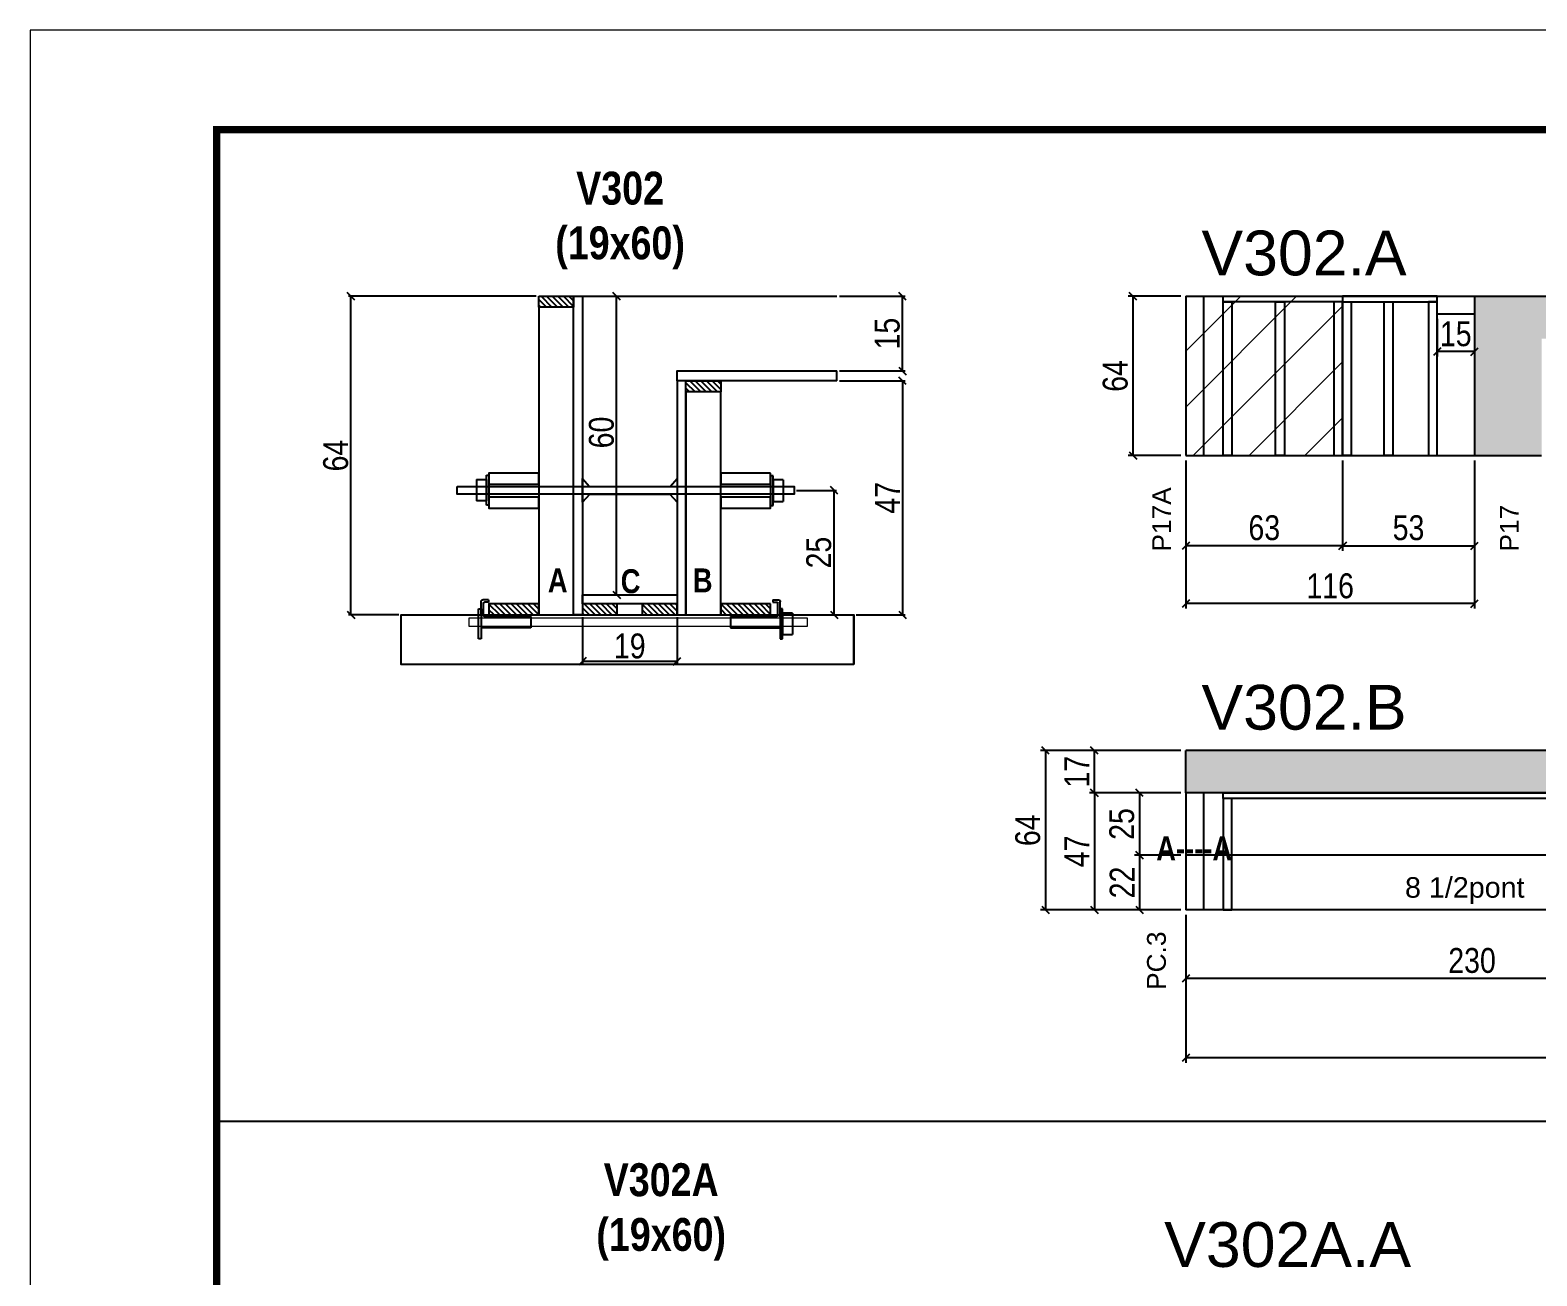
# Model space of a CAD drawing. Extents: x -3394 to 16474, y -5031 to 14397.
# Drawn here: x 7442 to 8048, y 11599 to 12099 of the extents above; entities that cross this region are included whole.
import ezdxf

# ---------------------------------------------------------------- set-up
doc = ezdxf.new("R2010")
doc.units = 0
doc.linetypes.add('DASHED', pattern=[0.75, 0.5, -0.25])
doc.layers.get('0').update_dxf_attribs({"linetype": 'CONTINUOUS'})
doc.layers.get('Defpoints').update_dxf_attribs({"linetype": 'CONTINUOUS'})
for name, color, linetype in [('1HACHURA MADEIRAS', 1, 'CONTINUOUS'), ('barrote', 251, 'CONTINUOUS'), ('COTA', 241, 'CONTINUOUS'), ('detalhes', 4, 'CONTINUOUS'), ('NOMENCLATURA', 7, 'CONTINUOUS'), ('Painéis', 200, 'CONTINUOUS'), ('PONTALETE', 7, 'CONTINUOUS'), ('presilha', 1, 'CONTINUOUS'), ('SARR_2.2x10', 60, 'CONTINUOUS'), ('SARR_2.2x7', 40, 'CONTINUOUS'), ('SARR_3.5x7', 81, 'CONTINUOUS'), ('Tubo de PVC', 51, 'CONTINUOUS')]:
    doc.layers.add(name, color=color, linetype=linetype)
for name, color, linetype, lineweight in [('CONCRETO', 251, 'CONTINUOUS', 25), ('Folhas', 255, 'CONTINUOUS', 9), ('REAPROVEITAMENTO', 251, 'CONTINUOUS', 9), ('SARRAFO DE PRESSAO', 251, 'DASHED', 9), ('SCO-___-LAJ', 2, 'CONTINUOUS', 0)]:
    doc.layers.add(name, color=color, linetype=linetype, lineweight=lineweight)
doc.styles.add('ARIAL', font='arial.ttf')
doc.styles.add('COTA TECNICA', font='techl___.ttf', dxfattribs={"height": 10})
doc.styles.add('COTA TECNICA 2X', font='techl___.ttf', dxfattribs={"height": 10})
doc.styles.add('TECNICA', font='techb___.ttf', dxfattribs={"height": 10})
doc.dimstyles.new('PAINEL', dxfattribs={"dimtxt": 10, "dimasz": 3, "dimexe": 3, "dimexo": 3, "dimgap": 3, "dimtad": 1, "dimdec": 1, "dimzin": 12, "dimdsep": 46, "dimtxsty": 'COTA TECNICA', "dimblk1": 'OBLIQUE', "dimblk2": 'OBLIQUE', "dimsah": 1, "dimcen": 0.9, "dimclrd": 4, "dimclre": 4, "dimclrt": 240, "dimadec": 1, "dimazin": 3, "dimtfac": 1, "dimtdec": 1, "dimtmove": 0, "dimatfit": 3, "dimfxl": 1, "dimtolj": 1, "dimtzin": 12, "dimarcsym": 0})
doc.dimstyles.new('SECAO', dxfattribs={"dimscale": 0.333333, "dimtxt": 5, "dimasz": 9, "dimexe": 3, "dimexo": 3, "dimgap": 3, "dimtad": 1, "dimdec": 1, "dimlfac": 0.5, "dimzin": 12, "dimdsep": 46, "dimtxsty": 'COTA TECNICA 2X', "dimblk1": 'OBLIQUE', "dimblk2": 'OBLIQUE', "dimsah": 1, "dimcen": 0.9, "dimclrd": 4, "dimclre": 4, "dimclrt": 240, "dimadec": 1, "dimazin": 3, "dimtfac": 1, "dimtdec": 1, "dimtmove": 0, "dimatfit": 3, "dimfxl": 1, "dimtolj": 1, "dimtzin": 12, "dimarcsym": 0})

# ---------------------------------------------------------------- blocks, each defined once
blk = doc.blocks.new('9999999999')
at = {"layer": 'Folhas'}
blk.add_lwpolyline([(98138.98, 34190.21), (99623.98, 34190.21), (99623.98, 35240.21), (98138.98, 35240.21)], close=True, dxfattribs=at)
at = {"layer": 'Folhas', "color": 30, "const_width": 3}
blk.add_lwpolyline([(98213.98, 34230.21), (99583.98, 34230.21), (99583.98, 35200.21), (98213.98, 35200.21)], close=True, dxfattribs=at)
blk = doc.blocks.new('_Oblique')
at = {"color": 0, "linetype": 'ByBlock', "lineweight": -2}
blk.add_line((-0.5, -0.5), (0.5, 0.5), dxfattribs=at)
blk = doc.blocks.new('*D210')
at = {"layer": 'COTA', "color": 4, "lineweight": -2, "transparency": 16777216}
for p, q in [((7664.26, 11863.44), (7664.26, 11844.76)), ((7702.26, 11863.44), (7702.26, 11844.76)), ((7664.26, 11845.76), (7702.26, 11845.76))]:
    blk.add_line(p, q, dxfattribs=at)
at = {"layer": 'Defpoints', "color": 0, "transparency": 16777216}
for p in [(7664.26, 11864.44), (7702.26, 11864.44), (7702.26, 11845.76)]:
    blk.add_point(p, dxfattribs=at)
at = {"layer": 'COTA', "color": 4, "lineweight": -2, "transparency": 16777216, "xscale": 3, "yscale": 3, "zscale": 3, "rotation": 180}
blk.add_blockref('_Oblique', (7664.26, 11845.76), dxfattribs=at)
at = {"layer": 'COTA', "color": 4, "lineweight": -2, "transparency": 16777216, "xscale": 3, "yscale": 3, "zscale": 3}
blk.add_blockref('_Oblique', (7702.26, 11845.76), dxfattribs=at)
at = {"layer": 'COTA', "color": 240, "transparency": 16777216, "insert": (7683.26, 11851.85), "char_height": 10, "attachment_point": 5, "style": 'COTA TECNICA 2X'}
blk.add_mtext('\\A1;19', dxfattribs=at)
blk = doc.blocks.new('PRESILHA METÁLICA 1')
at = {"layer": 'presilha'}
for p, q in [((7.5, 10.64), (7.5, 19.86)), ((12, 21), (8.64, 21)), ((9, 11.57), (9, 18.93)), ((12, 19.5), (9.57, 19.5)), ((12, 21), (12, 19.5)), ((0, 13), (6, 13)), ((0, 13), (0, 0)), ((6, 15.5), (7.5, 15.5)), ((6, -2.5), (6, 15.5)), ((6, 13), (6, 0)), ((7.5, 15.5), (7.5, -2.5)), ((37.5, 11), (9.57, 11)), ((37.5, 11), (37.5, 4.1)), ((6, 0), (0, 0)), ((37.5, 4.1), (7.5, 4.1)), ((7.5, -2.5), (6, -2.5))]:
    blk.add_line(p, q, dxfattribs=at)
for centre, radius, start, end in [((8.64, 19.86), 1.14, 90, 180), ((9.57, 18.93), 0.57, 90, 180), ((9.57, 11.57), 0.57, 180, 270)]:
    blk.add_arc(centre, radius, start, end, dxfattribs=at)
blk = doc.blocks.new('PRESILHA METÁLICA 2')
at = {"layer": 'presilha'}
for p, q in [((-5.25, 23.5), (-5.25, 22)), ((-5.25, 23.5), (-1.89, 23.5)), ((-5.25, 22), (-2.82, 22)), ((-2.25, 14.07), (-2.25, 21.43)), ((-0.75, 14.64), (-0.75, 22.36)), ((-30.75, 13.5), (-30.75, 6.6)), ((-30.75, 13.5), (-2.82, 13.5)), ((0.75, 18), (-0.75, 18)), ((-0.75, 18), (-0.75, 0)), ((0.75, 0), (0.75, 18)), ((-30.75, 6.6), (-0.75, 6.6)), ((-0.75, 0), (0.75, 0))]:
    blk.add_line(p, q, dxfattribs=at)
for centre, radius, start, end in [((-2.82, 21.43), 0.57, 0, 90), ((-1.89, 22.36), 1.14, 0, 90), ((-2.82, 14.07), 0.57, 270, 0)]:
    blk.add_arc(centre, radius, start, end, dxfattribs=at)
blk = doc.blocks.new('*D211')
at = {"layer": 'COTA', "color": 4, "lineweight": -2, "transparency": 16777216}
for p, q in [((7767.55, 11958.44), (7793.91, 11958.44)), ((7792.91, 11958.44), (7792.91, 11864.44)), ((7774.31, 11864.44), (7793.91, 11864.44))]:
    blk.add_line(p, q, dxfattribs=at)
at = {"layer": 'Defpoints', "color": 0, "transparency": 16777216}
for p in [(7766.55, 11958.44), (7773.31, 11864.44), (7792.91, 11864.44)]:
    blk.add_point(p, dxfattribs=at)
at = {"layer": 'COTA', "color": 4, "lineweight": -2, "transparency": 16777216, "xscale": 3, "yscale": 3, "zscale": 3}
for p, rotation in [((7792.91, 11958.44), 90), ((7792.91, 11864.44), 270)]:
    blk.add_blockref('_Oblique', p, dxfattribs=dict(at, rotation=rotation))
at = {"layer": 'COTA', "color": 240, "transparency": 16777216, "insert": (7786.83, 11911.44), "char_height": 10, "attachment_point": 5, "rotation": 90, "style": 'COTA TECNICA 2X'}
blk.add_mtext('\\A1;47', dxfattribs=at)
blk = doc.blocks.new('*D212')
at = {"layer": 'COTA', "color": 4, "lineweight": -2, "transparency": 16777216}
for p, q in [((7665.26, 11992.44), (7678.99, 11992.44)), ((7677.99, 11872.44), (7677.99, 11992.44)), ((7672.67, 11872.44), (7678.99, 11872.44))]:
    blk.add_line(p, q, dxfattribs=at)
at = {"layer": 'Defpoints', "color": 0, "transparency": 16777216}
for p in [(7664.26, 11992.44), (7677.99, 11992.44), (7671.67, 11872.44)]:
    blk.add_point(p, dxfattribs=at)
at = {"layer": 'COTA', "color": 4, "lineweight": -2, "transparency": 16777216, "xscale": 3, "yscale": 3, "zscale": 3}
for p, rotation in [((7677.99, 11992.44), 90), ((7677.99, 11872.44), 270)]:
    blk.add_blockref('_Oblique', p, dxfattribs=dict(at, rotation=rotation))
at = {"layer": 'COTA', "color": 240, "transparency": 16777216, "insert": (7671.89, 11937.7), "char_height": 10, "attachment_point": 5, "rotation": 90, "style": 'COTA TECNICA 2X'}
blk.add_mtext('\\A1;60', dxfattribs=at)
blk = doc.blocks.new('*D213')
at = {"layer": 'COTA', "color": 4, "lineweight": -2, "transparency": 16777216}
for p, q in [((7767.55, 11992.44), (7793.91, 11992.44)), ((7792.91, 11962.44), (7792.91, 11992.44)), ((7767.55, 11962.44), (7793.91, 11962.44))]:
    blk.add_line(p, q, dxfattribs=at)
at = {"layer": 'Defpoints', "color": 0, "transparency": 16777216}
for p in [(7766.55, 11992.44), (7792.91, 11992.44), (7766.55, 11962.44)]:
    blk.add_point(p, dxfattribs=at)
at = {"layer": 'COTA', "color": 4, "lineweight": -2, "transparency": 16777216, "xscale": 3, "yscale": 3, "zscale": 3}
for p, rotation in [((7792.91, 11992.44), 90), ((7792.91, 11962.44), 270)]:
    blk.add_blockref('_Oblique', p, dxfattribs=dict(at, rotation=rotation))
at = {"layer": 'COTA', "color": 240, "transparency": 16777216, "insert": (7786.8, 11977.44), "char_height": 10, "attachment_point": 5, "rotation": 90, "style": 'COTA TECNICA 2X'}
blk.add_mtext('\\A1;15', dxfattribs=at)
blk = doc.blocks.new('*D214')
at = {"layer": 'COTA', "color": 4, "lineweight": -2, "transparency": 16777216}
for p, q in [((7645.66, 11992.44), (7570.19, 11992.44)), ((7571.19, 11864.44), (7571.19, 11992.44)), ((7590.39, 11864.44), (7570.19, 11864.44))]:
    blk.add_line(p, q, dxfattribs=at)
at = {"layer": 'Defpoints', "color": 0, "transparency": 16777216}
for p in [(7571.19, 11992.44), (7646.66, 11992.44), (7591.39, 11864.44)]:
    blk.add_point(p, dxfattribs=at)
at = {"layer": 'COTA', "color": 4, "lineweight": -2, "transparency": 16777216, "xscale": 3, "yscale": 3, "zscale": 3}
for p, rotation in [((7571.19, 11992.44), 90), ((7571.19, 11864.44), 270)]:
    blk.add_blockref('_Oblique', p, dxfattribs=dict(at, rotation=rotation))
at = {"layer": 'COTA', "color": 240, "transparency": 16777216, "insert": (7565.08, 11928.44), "char_height": 10, "attachment_point": 5, "rotation": 90, "style": 'COTA TECNICA 2X'}
blk.add_mtext('\\A1;64', dxfattribs=at)
blk = doc.blocks.new('*D215')
at = {"layer": 'COTA', "color": 4, "lineweight": -2, "transparency": 16777216}
for p, q in [((7750.34, 11914.44), (7766.39, 11914.44)), ((7765.39, 11864.44), (7765.39, 11914.44)), ((7740.86, 11864.44), (7766.39, 11864.44))]:
    blk.add_line(p, q, dxfattribs=at)
at = {"layer": 'Defpoints', "color": 0, "transparency": 16777216}
for p in [(7749.34, 11914.44), (7765.39, 11914.44), (7739.86, 11864.44)]:
    blk.add_point(p, dxfattribs=at)
at = {"layer": 'COTA', "color": 4, "lineweight": -2, "transparency": 16777216, "xscale": 3, "yscale": 3, "zscale": 3}
for p, rotation in [((7765.39, 11914.44), 90), ((7765.39, 11864.44), 270)]:
    blk.add_blockref('_Oblique', p, dxfattribs=dict(at, rotation=rotation))
at = {"layer": 'COTA', "color": 240, "transparency": 16777216, "insert": (7759.28, 11889.44), "char_height": 10, "attachment_point": 5, "rotation": 90, "style": 'COTA TECNICA 2X'}
blk.add_mtext('\\A1;25', dxfattribs=at)
blk = doc.blocks.new('*D216')
at = {"layer": 'COTA', "color": 4, "linetype": 'Continuous', "lineweight": -2, "transparency": 16777216}
for p, q in [((7906.83, 11926.44), (7906.83, 11890.15)), ((7969.82, 11926.44), (7969.82, 11890.15)), ((7969.82, 11892.15), (7906.83, 11892.15))]:
    blk.add_line(p, q, dxfattribs=at)
at = {"layer": 'Defpoints', "color": 0, "linetype": 'Continuous', "transparency": 16777216}
for p in [(7906.83, 11928.44), (7969.82, 11928.44), (7906.83, 11892.15)]:
    blk.add_point(p, dxfattribs=at)
at = {"layer": 'COTA', "color": 4, "linetype": 'Continuous', "lineweight": -2, "transparency": 16777216, "xscale": 3, "yscale": 3, "zscale": 3, "rotation": 180}
blk.add_blockref('_Oblique', (7906.83, 11892.15), dxfattribs=at)
at = {"layer": 'COTA', "color": 4, "linetype": 'Continuous', "lineweight": -2, "transparency": 16777216, "xscale": 3, "yscale": 3, "zscale": 3}
blk.add_blockref('_Oblique', (7969.82, 11892.15), dxfattribs=at)
at = {"layer": 'COTA', "color": 240, "linetype": 'Continuous', "transparency": 16777216, "insert": (7938.33, 11899.37), "char_height": 10, "attachment_point": 5, "style": 'COTA TECNICA'}
blk.add_mtext('\\A1;63', dxfattribs=at)
blk = doc.blocks.new('*D217')
at = {"layer": 'COTA', "color": 4, "linetype": 'Continuous', "lineweight": -2, "transparency": 16777216}
for p, q in [((7969.82, 11926.44), (7969.82, 11890.15)), ((8022.8, 11926.44), (8022.8, 11890.15)), ((7969.82, 11892.15), (8022.8, 11892.15))]:
    blk.add_line(p, q, dxfattribs=at)
at = {"layer": 'Defpoints', "color": 0, "linetype": 'Continuous', "transparency": 16777216}
for p in [(7969.82, 11928.44), (8022.8, 11928.44), (8022.8, 11892.15)]:
    blk.add_point(p, dxfattribs=at)
at = {"layer": 'COTA', "color": 4, "linetype": 'Continuous', "lineweight": -2, "transparency": 16777216, "xscale": 3, "yscale": 3, "zscale": 3, "rotation": 180}
blk.add_blockref('_Oblique', (7969.82, 11892.15), dxfattribs=at)
at = {"layer": 'COTA', "color": 4, "linetype": 'Continuous', "lineweight": -2, "transparency": 16777216, "xscale": 3, "yscale": 3, "zscale": 3}
blk.add_blockref('_Oblique', (8022.8, 11892.15), dxfattribs=at)
at = {"layer": 'COTA', "color": 240, "linetype": 'Continuous', "transparency": 16777216, "insert": (7996.31, 11899.37), "char_height": 10, "attachment_point": 5, "style": 'COTA TECNICA'}
blk.add_mtext('\\A1;53', dxfattribs=at)
blk = doc.blocks.new('*D218')
at = {"layer": 'COTA', "color": 4, "linetype": 'Continuous', "lineweight": -2, "transparency": 16777216}
for p, q in [((8007.8, 11983.44), (8007.8, 11968.21)), ((8022.8, 11983.44), (8022.8, 11968.21)), ((8022.8, 11970.21), (8007.8, 11970.21))]:
    blk.add_line(p, q, dxfattribs=at)
at = {"layer": 'Defpoints', "color": 0, "linetype": 'Continuous', "transparency": 16777216}
for p in [(8007.8, 11985.44), (8022.8, 11985.44), (8007.8, 11970.21)]:
    blk.add_point(p, dxfattribs=at)
at = {"layer": 'COTA', "color": 4, "linetype": 'Continuous', "lineweight": -2, "transparency": 16777216, "xscale": 3, "yscale": 3, "zscale": 3, "rotation": 180}
blk.add_blockref('_Oblique', (8007.8, 11970.21), dxfattribs=at)
at = {"layer": 'COTA', "color": 4, "linetype": 'Continuous', "lineweight": -2, "transparency": 16777216, "xscale": 3, "yscale": 3, "zscale": 3}
blk.add_blockref('_Oblique', (8022.8, 11970.21), dxfattribs=at)
at = {"layer": 'COTA', "color": 240, "linetype": 'Continuous', "transparency": 16777216, "insert": (8015.3, 11977.32), "char_height": 10, "attachment_point": 5, "style": 'COTA TECNICA'}
blk.add_mtext('\\A1;15', dxfattribs=at)
blk = doc.blocks.new('*D219')
at = {"layer": 'COTA', "color": 4, "linetype": 'Continuous', "lineweight": -2, "transparency": 16777216}
for p, q in [((7906.83, 11926.44), (7906.83, 11866.92)), ((8022.8, 11926.44), (8022.8, 11866.92)), ((8022.8, 11868.92), (7906.83, 11868.92))]:
    blk.add_line(p, q, dxfattribs=at)
at = {"layer": 'Defpoints', "color": 0, "linetype": 'Continuous', "transparency": 16777216}
for p in [(7906.83, 11928.44), (8022.8, 11928.44), (7906.83, 11868.92)]:
    blk.add_point(p, dxfattribs=at)
at = {"layer": 'COTA', "color": 4, "linetype": 'Continuous', "lineweight": -2, "transparency": 16777216, "xscale": 3, "yscale": 3, "zscale": 3, "rotation": 180}
blk.add_blockref('_Oblique', (7906.83, 11868.92), dxfattribs=at)
at = {"layer": 'COTA', "color": 4, "linetype": 'Continuous', "lineweight": -2, "transparency": 16777216, "xscale": 3, "yscale": 3, "zscale": 3}
blk.add_blockref('_Oblique', (8022.8, 11868.92), dxfattribs=at)
at = {"layer": 'COTA', "color": 240, "linetype": 'Continuous', "transparency": 16777216, "insert": (7964.82, 11876.02), "char_height": 10, "attachment_point": 5, "style": 'COTA TECNICA'}
blk.add_mtext('\\A1;116', dxfattribs=at)
blk = doc.blocks.new('*D225')
at = {"layer": 'COTA', "color": 4, "linetype": 'Continuous', "lineweight": -2, "transparency": 16777216}
for p, q in [((7904.83, 11992.44), (7883.56, 11992.44)), ((7885.56, 11928.44), (7885.56, 11992.44)), ((7904.83, 11928.44), (7883.56, 11928.44))]:
    blk.add_line(p, q, dxfattribs=at)
at = {"layer": 'Defpoints', "color": 0, "linetype": 'Continuous', "transparency": 16777216}
for p in [(7885.56, 11992.44), (7906.83, 11992.44), (7906.83, 11928.44)]:
    blk.add_point(p, dxfattribs=at)
at = {"layer": 'COTA', "color": 4, "linetype": 'Continuous', "lineweight": -2, "transparency": 16777216, "xscale": 3, "yscale": 3, "zscale": 3}
for p, rotation in [((7885.56, 11992.44), 90), ((7885.56, 11928.44), 270)]:
    blk.add_blockref('_Oblique', p, dxfattribs=dict(at, rotation=rotation))
at = {"layer": 'COTA', "color": 240, "linetype": 'Continuous', "transparency": 16777216, "insert": (7878.46, 11960.44), "char_height": 10, "attachment_point": 5, "rotation": 90, "style": 'COTA TECNICA'}
blk.add_mtext('\\A1;64', dxfattribs=at)
blk = doc.blocks.new('*D230')
at = {"layer": 'COTA', "color": 4, "linetype": 'Continuous', "lineweight": -2, "transparency": 16777216}
for p, q in [((7904.83, 11792.86), (7868.02, 11792.86)), ((7870.02, 11792.86), (7870.02, 11745.86)), ((7904.83, 11745.86), (7868.02, 11745.86))]:
    blk.add_line(p, q, dxfattribs=at)
at = {"layer": 'Defpoints', "color": 0, "linetype": 'Continuous', "transparency": 16777216}
for p in [(7906.83, 11792.86), (7870.02, 11745.86), (7906.83, 11745.86)]:
    blk.add_point(p, dxfattribs=at)
at = {"layer": 'COTA', "color": 4, "linetype": 'Continuous', "lineweight": -2, "transparency": 16777216, "xscale": 3, "yscale": 3, "zscale": 3}
for p, rotation in [((7870.02, 11792.86), 90), ((7870.02, 11745.86), 270)]:
    blk.add_blockref('_Oblique', p, dxfattribs=dict(at, rotation=rotation))
at = {"layer": 'COTA', "color": 240, "linetype": 'Continuous', "transparency": 16777216, "insert": (7862.95, 11769.36), "char_height": 10, "attachment_point": 5, "rotation": 90, "style": 'COTA TECNICA'}
blk.add_mtext('\\A1;47', dxfattribs=at)
blk = doc.blocks.new('*D232')
at = {"layer": 'COTA', "color": 4, "linetype": 'Continuous', "lineweight": -2, "transparency": 16777216}
for p, q in [((7906.83, 11743.86), (7906.83, 11716.24)), ((8136.86, 11743.86), (8136.86, 11716.24)), ((8136.86, 11718.24), (7906.83, 11718.24))]:
    blk.add_line(p, q, dxfattribs=at)
at = {"layer": 'Defpoints', "color": 0, "linetype": 'Continuous', "transparency": 16777216}
for p in [(7906.83, 11745.86), (8136.86, 11745.86), (7906.83, 11718.24)]:
    blk.add_point(p, dxfattribs=at)
at = {"layer": 'COTA', "color": 4, "linetype": 'Continuous', "lineweight": -2, "transparency": 16777216, "xscale": 3, "yscale": 3, "zscale": 3, "rotation": 180}
blk.add_blockref('_Oblique', (7906.83, 11718.24), dxfattribs=at)
at = {"layer": 'COTA', "color": 4, "linetype": 'Continuous', "lineweight": -2, "transparency": 16777216, "xscale": 3, "yscale": 3, "zscale": 3}
blk.add_blockref('_Oblique', (8136.86, 11718.24), dxfattribs=at)
at = {"layer": 'COTA', "color": 240, "linetype": 'Continuous', "transparency": 16777216, "insert": (8021.85, 11725.46), "char_height": 10, "attachment_point": 5, "style": 'COTA TECNICA'}
blk.add_mtext('\\A1;230', dxfattribs=at)
blk = doc.blocks.new('*D233')
at = {"layer": 'COTA', "color": 4, "linetype": 'Continuous', "lineweight": -2, "transparency": 16777216}
for p, q in [((7906.83, 11743.86), (7906.83, 11684.35)), ((8348.86, 11743.86), (8348.86, 11684.35)), ((8348.86, 11686.35), (7906.83, 11686.35))]:
    blk.add_line(p, q, dxfattribs=at)
at = {"layer": 'Defpoints', "color": 0, "linetype": 'Continuous', "transparency": 16777216}
for p in [(7906.83, 11745.86), (8348.86, 11745.86), (7906.83, 11686.35)]:
    blk.add_point(p, dxfattribs=at)
at = {"layer": 'COTA', "color": 4, "linetype": 'Continuous', "lineweight": -2, "transparency": 16777216, "xscale": 3, "yscale": 3, "zscale": 3, "rotation": 180}
blk.add_blockref('_Oblique', (7906.83, 11686.35), dxfattribs=at)
at = {"layer": 'COTA', "color": 4, "linetype": 'Continuous', "lineweight": -2, "transparency": 16777216, "xscale": 3, "yscale": 3, "zscale": 3}
blk.add_blockref('_Oblique', (8348.86, 11686.35), dxfattribs=at)
at = {"layer": 'COTA', "color": 240, "linetype": 'Continuous', "transparency": 16777216, "insert": (8127.85, 11693.42), "char_height": 10, "attachment_point": 5, "style": 'COTA TECNICA'}
blk.add_mtext('\\A1;442', dxfattribs=at)
blk = doc.blocks.new('*D234')
at = {"layer": 'COTA', "color": 4, "linetype": 'Continuous', "lineweight": -2, "transparency": 16777216}
for p, q in [((7904.83, 11809.86), (7868.02, 11809.86)), ((7870.02, 11792.86), (7870.02, 11809.86)), ((7904.83, 11792.86), (7868.02, 11792.86))]:
    blk.add_line(p, q, dxfattribs=at)
at = {"layer": 'Defpoints', "color": 0, "linetype": 'Continuous', "transparency": 16777216}
for p in [(7870.02, 11809.86), (7906.83, 11809.86), (7906.83, 11792.86)]:
    blk.add_point(p, dxfattribs=at)
at = {"layer": 'COTA', "color": 4, "linetype": 'Continuous', "lineweight": -2, "transparency": 16777216, "xscale": 3, "yscale": 3, "zscale": 3}
for p, rotation in [((7870.02, 11809.86), 90), ((7870.02, 11792.86), 270)]:
    blk.add_blockref('_Oblique', p, dxfattribs=dict(at, rotation=rotation))
at = {"layer": 'COTA', "color": 240, "linetype": 'Continuous', "transparency": 16777216, "insert": (7862.95, 11801.36), "char_height": 10, "attachment_point": 5, "rotation": 90, "style": 'COTA TECNICA'}
blk.add_mtext('\\A1;17', dxfattribs=at)
blk = doc.blocks.new('*D235')
at = {"layer": 'COTA', "color": 4, "linetype": 'Continuous', "lineweight": -2, "transparency": 16777216}
for p, q in [((7904.83, 11809.86), (7848.38, 11809.86)), ((7850.38, 11809.86), (7850.38, 11745.86)), ((7904.83, 11745.86), (7848.38, 11745.86))]:
    blk.add_line(p, q, dxfattribs=at)
at = {"layer": 'Defpoints', "color": 0, "linetype": 'Continuous', "transparency": 16777216}
for p in [(7906.83, 11809.86), (7850.38, 11745.86), (7906.83, 11745.86)]:
    blk.add_point(p, dxfattribs=at)
at = {"layer": 'COTA', "color": 4, "linetype": 'Continuous', "lineweight": -2, "transparency": 16777216, "xscale": 3, "yscale": 3, "zscale": 3}
for p, rotation in [((7850.38, 11809.86), 90), ((7850.38, 11745.86), 270)]:
    blk.add_blockref('_Oblique', p, dxfattribs=dict(at, rotation=rotation))
at = {"layer": 'COTA', "color": 240, "linetype": 'Continuous', "transparency": 16777216, "insert": (7843.28, 11777.86), "char_height": 10, "attachment_point": 5, "rotation": 90, "style": 'COTA TECNICA'}
blk.add_mtext('\\A1;64', dxfattribs=at)
blk = doc.blocks.new('*D2136')
at = {"layer": 'COTA', "color": 4, "linetype": 'Continuous', "lineweight": -2, "transparency": 16777216}
for p, q in [((7904.83, 11792.86), (7886.19, 11792.86)), ((7888.19, 11792.86), (7888.19, 11767.86)), ((7904.83, 11767.86), (7886.19, 11767.86))]:
    blk.add_line(p, q, dxfattribs=at)
at = {"layer": 'Defpoints', "color": 0, "linetype": 'Continuous', "transparency": 16777216}
for p in [(7906.83, 11792.86), (7888.19, 11767.86), (7906.83, 11767.86)]:
    blk.add_point(p, dxfattribs=at)
at = {"layer": 'COTA', "color": 4, "linetype": 'Continuous', "lineweight": -2, "transparency": 16777216, "xscale": 3, "yscale": 3, "zscale": 3}
for p, rotation in [((7888.19, 11792.86), 90), ((7888.19, 11767.86), 270)]:
    blk.add_blockref('_Oblique', p, dxfattribs=dict(at, rotation=rotation))
at = {"layer": 'COTA', "color": 240, "linetype": 'Continuous', "transparency": 16777216, "insert": (7881.08, 11780.36), "char_height": 10, "attachment_point": 5, "rotation": 90, "style": 'COTA TECNICA'}
blk.add_mtext('\\A1;25', dxfattribs=at)
blk = doc.blocks.new('*D2137')
at = {"layer": 'COTA', "color": 4, "linetype": 'Continuous', "lineweight": -2, "transparency": 16777216}
for p, q in [((7904.83, 11767.86), (7886.19, 11767.86)), ((7888.19, 11767.86), (7888.19, 11745.86)), ((7904.83, 11745.86), (7886.19, 11745.86))]:
    blk.add_line(p, q, dxfattribs=at)
at = {"layer": 'Defpoints', "color": 0, "linetype": 'Continuous', "transparency": 16777216}
for p in [(7906.83, 11767.86), (7888.19, 11745.86), (7906.83, 11745.86)]:
    blk.add_point(p, dxfattribs=at)
at = {"layer": 'COTA', "color": 4, "linetype": 'Continuous', "lineweight": -2, "transparency": 16777216, "xscale": 3, "yscale": 3, "zscale": 3}
for p, rotation in [((7888.19, 11767.86), 90), ((7888.19, 11745.86), 270)]:
    blk.add_blockref('_Oblique', p, dxfattribs=dict(at, rotation=rotation))
at = {"layer": 'COTA', "color": 240, "linetype": 'Continuous', "transparency": 16777216, "insert": (7881.19, 11756.86), "char_height": 10, "attachment_point": 5, "rotation": 90, "style": 'COTA TECNICA'}
blk.add_mtext('\\A1;22', dxfattribs=at)

msp = doc.modelspace()

# ---------------------------------------------------------------- hatches: boundary and pattern name
at = {"layer": 'COTA', "linetype": 'Continuous'}
h = msp.add_hatch(dxfattribs=at)
h.set_pattern_fill('AR-CONC', color=256, scale=0.05)
h.paths.add_polyline_path([(8049.8, 11975.44), (8491.83, 11975.44), (8491.83, 11992.44), (8022.8, 11992.44), (8022.8, 11928.44), (8049.8, 11928.44)])
h = msp.add_hatch(dxfattribs=at)
h.set_pattern_fill('AR-CONC', color=256, scale=0.05)
h.set_pattern_definition([(50, (0, 44.201), (9.1092334, -0.7969543), [0.9525, -10.4775]), (355, (0, 44.201), (-1.762171, 9.552842), [0.762, -8.382029]), (100.451445, (0.759, 44.135), (7.3470624, 8.7558876), [0.8095004, -8.904512]), (46.1842, (0, 46.741), (13.553952, -2.102116), [1.42875, -15.71625]), (96.63556, (1.13, 46.566), (11.870207, 12.371306), [1.214251, -13.35678]), (351.18415, (0, 46.741), (11.870207, 12.371306), [1.142998, -12.572987]), (21, (1.27, 46.106), (7.5807196, -5.11326), [0.9525, -10.4775]), (326, (1.27, 46.106), (3.0901014, 9.2093983), [0.762, -8.382]), (71.451445, (1.902, 45.68), (10.670821, 4.0961384), [0.8095004, -8.904497]), (37.5, (0, 44.201), (0.15443016, 4.22775194), [0, -8.2804, 0, -8.509, 0, -8.41375]), (7.5, (0, 44.201), (3.3409831, 5.0090287), [0, -4.8514, 0, -8.0899, 0, -3.20675]), (327.5, (-2.832, 44.201), (6.77952976, -0.2864372), [0, -3.175, 0, -9.906, 0, -13.1445]), (317.5, (-4.102, 44.201), (7.406459, 1.2713246), [0, -4.1275, 0, -6.5786, 0, -9.3345])])
h.paths.add_polyline_path([(8348.86, 11745.86), (8375.86, 11745.86), (8375.86, 11809.86), (7906.83, 11809.86), (7906.83, 11792.86), (8348.86, 11792.86)])
at = {"layer": 'REAPROVEITAMENTO', "linetype": 'Continuous'}
h = msp.add_hatch(dxfattribs=at)
h.set_pattern_fill('ANSI31', color=256, scale=5)
h.paths.add_polyline_path([(7969.82, 11992.44), (7906.83, 11992.44), (7906.83, 11928.44), (7969.82, 11928.44)])
at = {"layer": 'SARR_2.2x10'}
h = msp.add_hatch(dxfattribs=at)
h.set_pattern_fill('ANSI31', color=256, scale=0.5, angle=90)
h.set_pattern_definition([(135, (40837.6788, -111647.7336), (-1.122532015, -1.122532015), [])])
h.paths.add_polyline_path([(7646.66, 11868.84), (7646.66, 11864.44), (7626.66, 11864.44), (7626.66, 11868.84)])
h = msp.add_hatch(dxfattribs=at)
h.set_pattern_fill('ANSI31', color=256, scale=0.5, angle=90)
h.set_pattern_definition([(135, (40724.4788, -111647.7336), (-1.122532015, -1.122532015), [])])
h.paths.add_polyline_path([(7739.86, 11868.84), (7739.86, 11864.44), (7719.86, 11864.44), (7719.86, 11868.84)])
at = {"layer": 'SARR_2.2x7'}
h = msp.add_hatch(dxfattribs=at)
h.set_pattern_fill('ANSI31', color=256, scale=0.5, angle=90)
h.set_pattern_definition([(135, (40728.4788, -111524.1336), (-1.122532015, -1.122532015), [])])
h.paths.add_polyline_path([(7660.66, 11992.44), (7660.66, 11988.04), (7646.66, 11988.04), (7646.66, 11992.44)])
h = msp.add_hatch(dxfattribs=at)
h.set_pattern_fill('ANSI31', color=256, scale=0.5, angle=90)
h.set_pattern_definition([(135, (40669.2788, -111558.1336), (-1.122532015, -1.122532015), [])])
h.paths.add_polyline_path([(7719.86, 11958.44), (7719.86, 11954.04), (7705.86, 11954.04), (7705.86, 11958.44)])
h = msp.add_hatch(dxfattribs=at)
h.set_pattern_fill('ANSI31', color=256, scale=0.5, angle=90)
h.set_pattern_definition([(135, (40876.0788, -111647.7336), (-1.122532015, -1.122532015), [])])
h.paths.add_polyline_path([(7678.26, 11868.84), (7678.26, 11864.44), (7664.26, 11864.44), (7664.26, 11868.84)])
h = msp.add_hatch(dxfattribs=at)
h.set_pattern_fill('ANSI31', color=256, scale=0.5, angle=90)
h.set_pattern_definition([(135, (40852.0788, -111647.7336), (-1.122532015, -1.122532015), [])])
h.paths.add_polyline_path([(7702.26, 11868.84), (7702.26, 11864.44), (7688.26, 11864.44), (7688.26, 11868.84)])

# ---------------------------------------------------------------- linework, layer by layer
at = {"layer": '1HACHURA MADEIRAS'}
for points in [[(7646.66, 11921.35), (7626.66, 11921.35), (7626.66, 11916.95), (7646.66, 11916.95)], [(7646.66, 11911.75), (7626.66, 11911.75), (7626.66, 11907.35), (7646.66, 11907.35)]]:
    msp.add_lwpolyline(points, close=True, dxfattribs=at)
at = {"layer": '1HACHURA MADEIRAS', "elevation": 0}
for points in [[(7739.86, 11921.35), (7719.86, 11921.35), (7719.86, 11916.95), (7739.86, 11916.95)], [(7739.86, 11911.75), (7719.86, 11911.75), (7719.86, 11907.35), (7739.86, 11907.35)]]:
    msp.add_lwpolyline(points, close=True, dxfattribs=at)
at = {"layer": 'barrote', "elevation": 0}
msp.add_lwpolyline([(7773.31, 11844.44), (7591.39, 11844.44), (7591.39, 11864.44), (7773.31, 11864.44)], close=True, dxfattribs=at)
at = {"layer": 'CONCRETO', "linetype": 'Continuous'}
msp.add_line((7664.26, 11992.44), (7766.55, 11992.44), dxfattribs=at)
at = {"layer": 'COTA', "linetype": 'Continuous'}
for p, q in [((8022.8, 11992.44), (8491.83, 11992.44)), ((8022.8, 11928.44), (8049.8, 11928.44)), ((7906.83, 11792.86), (7906.83, 11809.86)), ((8375.86, 11809.86), (7906.83, 11809.86)), ((7517.21, 11660.9), (8887.21, 11660.9))]:
    msp.add_line(p, q, dxfattribs=at)
at = {"layer": 'detalhes', "color": 250}
msp.add_line((7773.31, 11844.44), (7773.31, 11864.44), dxfattribs=at)
at = {"layer": 'Painéis', "linetype": 'Continuous'}
for p, q in [((7906.83, 11992.44), (7906.83, 11928.44)), ((7906.83, 11992.44), (8022.8, 11992.44)), ((7969.82, 11992.44), (7969.82, 11928.44)), ((8022.8, 11992.44), (8022.8, 11928.44)), ((7766.55, 11958.44), (7766.55, 11962.44)), ((7906.83, 11928.44), (8022.8, 11928.44)), ((8348.86, 11792.86), (7906.83, 11792.86)), ((7906.83, 11792.86), (7906.83, 11745.86)), ((8136.86, 11767.86), (7906.83, 11767.86)), ((8348.86, 11745.86), (7906.83, 11745.86))]:
    msp.add_line(p, q, dxfattribs=at)
at = {"layer": 'Painéis', "linetype": 'Continuous', "elevation": 0}
for points in [[(7660.66, 11864.44), (7660.66, 11992.44), (7664.26, 11992.44), (7664.26, 11864.44)], [(7705.86, 11864.44), (7705.86, 11958.44), (7702.26, 11958.44), (7702.26, 11864.44)], [(7664.26, 11872.44), (7702.26, 11872.44), (7702.26, 11868.84), (7664.26, 11868.84)]]:
    msp.add_lwpolyline(points, close=True, dxfattribs=at)
msp.add_lwpolyline([(7766.55, 11958.44), (7702.26, 11958.44), (7702.26, 11962.44), (7766.55, 11962.44)], dxfattribs=at)
at = {"layer": 'presilha'}
for p, q in [((7625.66, 11920.54), (7626.66, 11920.54)), ((7625.66, 11908.54), (7625.66, 11920.54)), ((7626.66, 11920.54), (7626.66, 11908.54)), ((7740.86, 11920.35, 0), (7739.86, 11920.35, 0)), ((7739.86, 11920.35, 0), (7739.86, 11908.35, 0)), ((7740.86, 11908.35, 0), (7740.86, 11920.35, 0)), ((7621.66, 11918.87), (7625.66, 11918.87)), ((7621.66, 11918.87), (7621.66, 11910.2)), ((7625.66, 11918.87), (7625.66, 11910.2)), ((7744.86, 11918.68, 0), (7740.86, 11918.68, 0)), ((7740.86, 11918.68, 0), (7740.86, 11910.01, 0)), ((7744.86, 11918.68, 0), (7744.86, 11910.01, 0)), ((7625.66, 11910.2), (7621.66, 11910.2)), ((7626.66, 11908.54), (7625.66, 11908.54)), ((7739.86, 11908.35, 0), (7740.86, 11908.35, 0)), ((7740.86, 11910.01, 0), (7744.86, 11910.01, 0))]:
    msp.add_line(p, q, dxfattribs=at)
msp.add_lwpolyline([(7613.87, 11915.94), (7749.34, 11915.94), (7749.34, 11912.94), (7613.87, 11912.94)], close=True, dxfattribs=at)
at = {"layer": 'SARR_2.2x10', "elevation": 0}
for points in [[(7646.66, 11868.84), (7626.66, 11868.84), (7626.66, 11864.44), (7646.66, 11864.44)], [(7739.86, 11868.84), (7719.86, 11868.84), (7719.86, 11864.44), (7739.86, 11864.44)]]:
    msp.add_lwpolyline(points, close=True, dxfattribs=at)
at = {"layer": 'SARR_2.2x7', "ltscale": 25}
for p, q in [((7913.83, 11992.44), (7913.83, 11928.44)), ((8007.8, 11985.44), (8022.8, 11985.44)), ((7913.83, 11792.86), (7913.83, 11745.86))]:
    msp.add_line(p, q, dxfattribs=at)
at = {"layer": 'SARR_2.2x7', "elevation": 0}
for points in [[(7646.66, 11992.44), (7660.66, 11992.44), (7660.66, 11988.04), (7646.66, 11988.04)], [(7705.86, 11958.44), (7719.86, 11958.44), (7719.86, 11954.04), (7705.86, 11954.04)], [(7678.26, 11868.84), (7664.26, 11868.84), (7664.26, 11864.44), (7678.26, 11864.44)], [(7702.26, 11868.84), (7688.26, 11868.84), (7688.26, 11864.44), (7702.26, 11864.44)]]:
    msp.add_lwpolyline(points, close=True, dxfattribs=at)
at = {"layer": 'SARR_2.2x7', "ltscale": 25, "elevation": 0}
for points in [[(7969.82, 11990.24), (7921.83, 11990.24), (7921.83, 11992.44), (7969.82, 11992.44)], [(7969.82, 11990.24), (8007.8, 11990.24), (8007.8, 11992.44), (7969.82, 11992.44)]]:
    msp.add_lwpolyline(points, close=True, dxfattribs=at)
at = {"layer": 'SARR_2.2x7', "ltscale": 25}
msp.add_lwpolyline([(8136.86, 11790.66), (7921.83, 11790.66), (7921.83, 11792.86), (8136.86, 11792.86)], close=True, dxfattribs=at)
at = {"layer": 'SARR_3.5x7', "elevation": 0}
for points in [[(7660.66, 11988.04), (7646.66, 11988.04), (7646.66, 11864.44), (7660.66, 11864.44)], [(7925.33, 11928.44), (7921.83, 11928.44), (7921.83, 11990.24), (7925.33, 11990.24)], [(7946.4, 11928.44), (7942.9, 11928.44), (7942.9, 11990.24), (7946.4, 11990.24)], [(7966.32, 11928.44), (7969.82, 11928.44), (7969.82, 11990.24), (7966.32, 11990.24)], [(7973.32, 11928.44), (7969.82, 11928.44), (7969.82, 11990.24), (7973.32, 11990.24)], [(7989.99, 11928.44), (7986.49, 11928.44), (7986.49, 11990.24), (7989.99, 11990.24)], [(8004.3, 11928.44), (8007.8, 11928.44), (8007.8, 11990.24), (8004.3, 11990.24)], [(7719.86, 11954.04), (7705.86, 11954.04), (7705.86, 11864.44), (7719.86, 11864.44)]]:
    msp.add_lwpolyline(points, close=True, dxfattribs=at)
at = {"layer": 'SARR_3.5x7'}
msp.add_lwpolyline([(7921.83, 11745.86), (7925.33, 11745.86), (7925.33, 11790.66), (7921.83, 11790.66)], close=True, dxfattribs=at)
at = {"layer": 'SCO-___-LAJ', "color": 1, "elevation": 0}
msp.add_lwpolyline([(7754.71, 11863.1), (7618.54, 11863.1), (7618.54, 11859.9), (7754.71, 11859.9)], close=True, dxfattribs=at)
at = {"layer": 'Tubo de PVC'}
msp.add_lwpolyline([(7702.26, 11919.18), (7702.26, 11909.69), (7699.46, 11912.84), (7667.06, 11912.84), (7664.26, 11909.69), (7664.26, 11919.18), (7667.06, 11916.03), (7699.46, 11916.03)], close=True, dxfattribs=at)

# ---------------------------------------------------------------- block references
at = {"layer": 'presilha', "xscale": -0.6666666666666666, "yscale": 0.6666666666666666, "zscale": 0.6666666666666666}
for name, p in [('PRESILHA METÁLICA 2', (7622.98, 11854.8)), ('PRESILHA METÁLICA 1', (7748.72, 11856.47))]:
    msp.add_blockref(name, p, dxfattribs=at)
at = {"layer": 'SARRAFO DE PRESSAO', "color": 6, "linetype": 'ByBlock'}
msp.add_blockref('9999999999', (-90696.77, -23140.8), dxfattribs=at)

# ---------------------------------------------------------------- texts
at = {"layer": 'detalhes', "style": 'TECNICA'}
for s, p in [('A', (7650.33, 11873.46)), ('C', (7679.62, 11873.14)), ('B', (7708.59, 11873.46)), ('A----A', (7894.9, 11765.75))]:
    msp.add_text(s, height=9.6, dxfattribs=at).set_placement(p)
at = {"layer": 'NOMENCLATURA', "linetype": 'Continuous', "style": 'ARIAL'}
for s, p in [('V302.A', (7913.07, 12000.85)), ('V302.B', (7913.07, 11818.28)), ('V302A.A', (7898.09, 11602.35))]:
    msp.add_text(s, height=18, dxfattribs=at).set_placement(p)
for s, p in [('P17A', (7900.86, 11889.83)), ('P17', (8040.59, 11889.83)), ('PC.3', (7898.76, 11713.67))]:
    msp.add_text(s, height=7.567, rotation=90, dxfattribs=at).set_placement(p)
at = {"layer": 'NOMENCLATURA', "char_height": 13.2, "attachment_point": 2, "style": 'TECNICA'}
for s, insert in [('V302\\P(19x60)', (7679.37, 12042.51)), ('V302A\\P(19x60)', (7695.89, 11644.01))]:
    msp.add_mtext_dynamic_manual_height_columns(s, width=13.2, gutter_width=1, heights=[0], dxfattribs=dict(at, insert=insert))
at = {"layer": 'PONTALETE', "linetype": 'Continuous', "style": 'ARIAL'}
msp.add_text('8 1/2pont', height=8.25, dxfattribs=at).set_placement((7994.9, 11750.74))

# ---------------------------------------------------------------- dimensions: what is measured, and where the dimension line sits
at = {"layer": 'COTA'}
for base, p1, p2, angle, picture, middle in [((7571.19, 11992.44), (7591.39, 11864.44), (7646.66, 11992.44), 90, '*D214', (7571.19, 11928.44)), ((7677.99, 11992.44), (7671.67, 11872.44), (7664.26, 11992.44), 90, '*D212', (7677.99, 11937.7)), ((7792.91, 11992.44), (7766.55, 11962.44), (7766.55, 11992.44), 90, '*D213', (7792.91, 11977.44)), ((7702.26, 11845.76), (7664.26, 11864.44), (7702.26, 11864.44), 0, '*D210', (7683.26, 11845.76))]:
    dim = msp.add_linear_dim(base=base, p1=p1, p2=p2, angle=angle, dimstyle='SECAO', dxfattribs=at)
    dim.commit()
    dim.dimension.update_dxf_attribs({"geometry": picture, "text_midpoint": middle, "dimtype": 160})
at = {"layer": 'COTA', "linetype": 'Continuous'}
for base, p1, p2, angle, override, picture, middle in [((7885.56, 11992.44), (7906.83, 11928.44), (7906.83, 11992.44), 90, {"dimexe": 2, "dimexo": 2, "dimgap": 2, "dimadec": 8, "dimtix": 1, "dimatfit": 2, "dimldrblk": 'Oblique'}, '*D225', (7878.46, 11960.44)), ((7850.38, 11745.86), (7906.83, 11809.86), (7906.83, 11745.86), 90, {"dimexe": 2, "dimexo": 2, "dimgap": 2, "dimadec": 8, "dimtix": 1, "dimatfit": 2, "dimldrblk": 'Oblique'}, '*D235', (7843.28, 11777.86)), ((7870.02, 11809.86), (7906.83, 11792.86), (7906.83, 11809.86), 90, {"dimexe": 2, "dimexo": 2, "dimgap": 2, "dimadec": 8, "dimtix": 1, "dimatfit": 2, "dimldrblk": 'Oblique'}, '*D234', (7862.95, 11801.36)), ((7870.02, 11745.86), (7906.83, 11792.86), (7906.83, 11745.86), 90, {"dimexe": 2, "dimexo": 2, "dimgap": 2, "dimadec": 8, "dimtix": 1, "dimatfit": 2, "dimldrblk": 'Oblique'}, '*D230', (7862.95, 11769.36)), ((7888.19, 11767.86), (7906.83, 11792.86), (7906.83, 11767.86), 90, {"dimexe": 2, "dimexo": 2, "dimgap": 2, "dimadec": 8, "dimtix": 1, "dimatfit": 2, "dimldrblk": 'Oblique'}, '*D2136', (7881.08, 11780.36)), ((7888.19, 11745.86), (7906.83, 11767.86), (7906.83, 11745.86), 90, {"dimexe": 2, "dimexo": 2, "dimgap": 2, "dimadec": 8, "dimtix": 1, "dimtmove": 1, "dimatfit": 2, "dimldrblk": 'Oblique'}, '*D2137', (7881.19, 11756.86)), ((7906.83, 11718.24), (8136.86, 11745.86), (7906.83, 11745.86), 180, {"dimexe": 2, "dimexo": 2, "dimgap": 2, "dimadec": 8, "dimtix": 1, "dimtmove": 1, "dimatfit": 2, "dimldrblk": 'Oblique'}, '*D232', (8021.85, 11725.46)), ((7906.83, 11686.35), (8348.86, 11745.86), (7906.83, 11745.86), 180, {"dimexe": 2, "dimexo": 2, "dimgap": 2, "dimadec": 8, "dimtix": 1, "dimatfit": 2, "dimldrblk": 'Oblique'}, '*D233', (8127.85, 11693.42))]:
    dim = msp.add_linear_dim(base=base, p1=p1, p2=p2, angle=angle, dimstyle='PAINEL', override=override, dxfattribs=at)
    dim.commit()
    dim.dimension.update_dxf_attribs({"geometry": picture, "text_midpoint": middle})
for base, p1, p2, picture, middle in [((8007.8, 11970.21), (8022.8, 11985.44), (8007.8, 11985.44), '*D218', (8015.3, 11977.32)), ((7906.83, 11892.15), (7969.82, 11928.44), (7906.83, 11928.44), '*D216', (7938.33, 11899.37)), ((7906.83, 11868.92), (8022.8, 11928.44), (7906.83, 11928.44), '*D219', (7964.82, 11876.02)), ((8022.8, 11892.15), (7969.82, 11928.44), (8022.8, 11928.44), '*D217', (7996.31, 11899.37))]:
    dim = msp.add_linear_dim(base=base, p1=p1, p2=p2, dimstyle='PAINEL', override={"dimexe": 2, "dimexo": 2, "dimgap": 2, "dimadec": 8, "dimtix": 1, "dimatfit": 2, "dimldrblk": 'Oblique'}, dxfattribs=at)
    dim.commit()
    dim.dimension.update_dxf_attribs({"geometry": picture, "text_midpoint": middle})
at = {"layer": 'COTA'}
for base, p1, p2, picture, middle in [((7792.91, 11864.44), (7766.55, 11958.44), (7773.31, 11864.44), '*D211', (7786.83, 11911.44)), ((7765.39, 11914.44), (7739.86, 11864.44), (7749.34, 11914.44), '*D215', (7759.28, 11889.44))]:
    dim = msp.add_linear_dim(base=base, p1=p1, p2=p2, angle=90, dimstyle='SECAO', dxfattribs=at)
    dim.commit()
    dim.dimension.update_dxf_attribs({"geometry": picture, "text_midpoint": middle})

doc.saveas('drawing.dxf')
